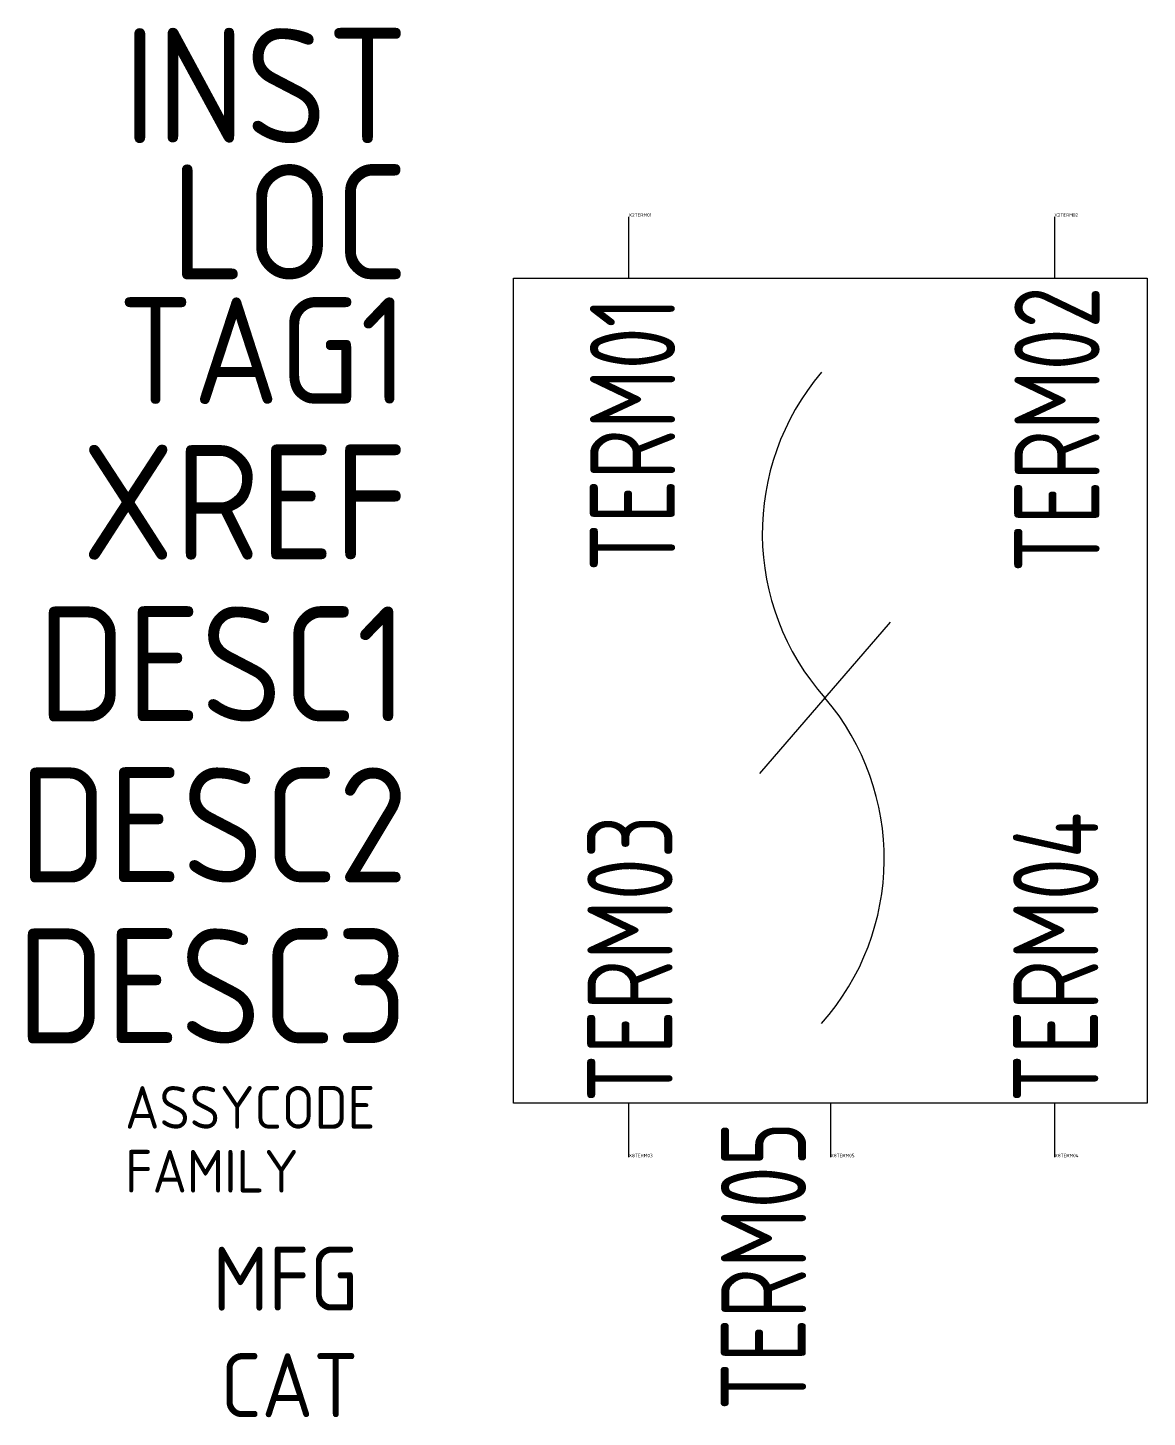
# Model space of a CAD drawing. Header units: inches. Extents: x -14.1 to 12.2, y -28.2 to 4.4.
import ezdxf
from ezdxf.enums import TextEntityAlignment as Align

# ---------------------------------------------------------------- set-up
doc = ezdxf.new("R2010")
doc.units = ezdxf.units.IN
doc.header["$MEASUREMENT"] = 0
doc.styles.add('WD_IEC', font='ISOCP2.shx', dxfattribs={"width": 0.9, "height": 4, "bigfont": '@extfont2.shx'})

msp = doc.modelspace()

# ---------------------------------------------------------------- linework, layer by layer
for p, q in [((0, 0), (0, -1.441)), ((10, 0), (10, -1.441)), ((6.145, -9.521), (3.074, -13.075)), ((0, -20.819), (0, -22.085)), ((4.739, -20.819), (4.739, -22.085)), ((10, -20.819), (10, -22.085))]:
    msp.add_line(p, q)
msp.add_lwpolyline([(-2.702, -1.441), (12.18, -1.441), (12.18, -20.819), (-2.702, -20.819)], close=True)
for centre, start, end in [((8.957, -7.432), 139.5121, 221.6464), ((0.185, -15.075), 318.3536, 40.4879)]:
    msp.add_arc(centre, 5.818, start, end)

# ---------------------------------------------------------------- texts
at = {"style": 'WD_IEC'}
for tag, p in [('INST', (-5.179, 1.727)), ('LOC', (-5.179, -1.473)), ('XREF', (-5.179, -8.053))]:
    msp.add_attdef(tag, text='', height=2.7, dxfattribs=at).set_placement(p, align=Align.RIGHT)
at = {"style": 'WD_IEC', "flags": 1}
for tag, p, s, height in [('X2TERM01', (0, 0), '', 0.08), ('X2TERM02', (10, 0), '', 0.08), ('ASSYCODE', (-11.827, -21.414), '', 1), ('FAMILY', (-11.827, -22.914), 'CR', 1), ('X8TERM03', (0, -22.085), '', 0.08), ('X8TERM05', (4.739, -22.085), '', 0.08), ('X8TERM04', (10, -22.085), '', 0.08)]:
    msp.add_attdef(tag, p, s, height=height, dxfattribs=at)
at = {"style": 'WD_IEC'}
for tag, text, height, p in [('TAG1', 'NF0', 2.5, (-5.179, -3.145)), ('DESC1', '', 2.7, (-5.179, -10.503)), ('DESC2', '', 2.7, (-5.179, -14.283)), ('DESC3', '', 2.7, (-5.179, -18.063))]:
    msp.add_attdef(tag, text=text, height=height, dxfattribs=at).set_placement(p, align=Align.MIDDLE_RIGHT)
at = {"style": 'WD_IEC', "width": 0.8}
for tag, text, p in [('TERM02', 'IN2', (11.061, -1.641)), ('TERM01', 'IN1', (1.091, -1.88))]:
    msp.add_attdef(tag, text=text, height=2, rotation=90, dxfattribs=at).set_placement(p, align=Align.RIGHT)
for tag, p, s in [('TERM03', (1.031, -20.801), 'OUT1'), ('TERM04', (11.031, -20.801), 'OUT2')]:
    msp.add_attdef(tag, p, s, height=2, rotation=90, dxfattribs=at)
msp.add_attdef('TERM05', text='PE', height=2, rotation=90, dxfattribs=at).set_placement((3.167, -21.253), align=Align.MIDDLE_RIGHT)
at = {"style": 'WD_IEC', "flags": 9}
for tag, p in [('MFG', (-6.348, -25.687)), ('CAT', (-6.348, -28.187))]:
    msp.add_attdef(tag, text='', height=1.5, dxfattribs=at).set_placement(p, align=Align.RIGHT)

doc.saveas('drawing.dxf')
